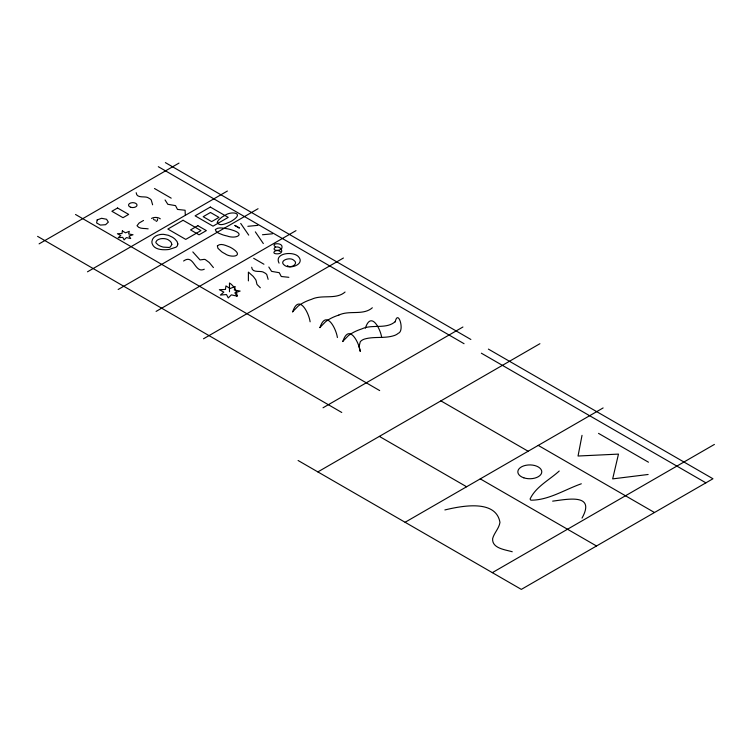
<?xml version="1.0" encoding="UTF-8"?>
<svg xmlns="http://www.w3.org/2000/svg" width="752" height="752" viewBox="0 0 752 752"><rect width="100%" height="100%" fill="white"/><g stroke="black" fill="none" stroke-linecap="round" stroke-linejoin="round"><path stroke-width="1.13" d="M152.618 204.798L151.265 200.041A11.43 6.599 0 0 0 149.864 198.735L147.665 197.513A6.129 3.534 0 0 0 145.813 197.052C142.335 196.573 136.507 197.748 136.187 192.709M268.126 279.34L266.772 274.593A11.43 6.599 0 0 0 265.371 273.277L263.172 272.064A6.129 3.534 0 0 0 261.32 271.594C257.842 271.115 252.014 272.299 251.694 267.251M582.02 435.352L578.044 456.022L618.473 454.105L612.673 478.883L648.139 474.484M395.204 321.884C398.099 308.517 405.018 331.059 398.24 333.305A12.746 7.36 0 0 1 394.527 335.458C384.78 338.842 374.111 336.144 364.297 339.124A10.237 5.913 0 0 0 360.246 341.822L359.024 346.672L360.255 351.428C358.911 342.075 348.872 322.871 342.799 341.577M582.02 518.09C596.026 492.964 566.876 499.394 552.654 501.142M292.66 311.948C298.732 293.242 308.781 312.447 310.115 321.8M319.938 327.693C326.011 308.997 336.05 328.201 337.394 337.545M365.369 328.145C371.027 310.708 380.39 328.615 381.64 337.328M292.66 311.713L298.309 305.961A42.065 24.29 0 0 1 311.535 299.324C322.091 294.22 335.956 300.01 345.065 292.03M319.938 327.468L325.588 321.706A42.065 24.29 0 0 1 338.814 315.079M342.799 341.342L348.449 335.589A42.065 24.29 0 0 1 361.674 328.953C372.231 323.849 386.096 329.639 395.195 321.659M372.334 307.775C363.235 315.755 349.37 309.965 338.814 315.079M559.215 471.034C549.458 479.936 535.809 486.723 530.066 499.027L530.827 500.183C548.603 500.324 564.855 489.514 581.315 483.79M183.601 261.01C194.063 253.433 194.477 273.944 204.281 269.216M39.095 243.864L179.014 163.09M87.486 271.81L227.405 191.027M118.139 289.501L258.058 208.718M156.087 311.413L296.006 230.638M203.501 338.785L343.42 258.011M323.012 407.791L462.931 327.007M317.852 471.908L539.917 343.702M405.093 522.273L603.123 407.941M492.325 572.648L714.4 444.432M143.51 220.468L139.111 223.015L137.033 225.713C139.148 229.219 144.638 228.166 148.163 228.852M444.874 509.941C460.882 506.115 495.906 498.877 499.958 522.377C499.102 528.412 494.196 532.783 492.645 538.573C491.77 548.434 505.382 549.693 512.244 551.752M247.859 226.314L257.842 225.356M262.476 234.756L272.45 233.797M288.862 277.319L281.257 276.492L279.274 272.694L271.594 271.369L268.821 267.026M237.059 296.138L231.353 294.85L228.279 297.914L226.465 294.53L220.402 295.057L223.842 292.124L219.358 289.717L225.468 289.445L225.938 285.92L230.112 288.505L235.179 286.521L234.286 290.018L240.132 291.071L234.831 292.838L237.059 296.138A10.744 6.204 60 0 0 229.482 282.996L229.482 291.757M275.317 246.712C270.1 243.253 282.263 242.163 282.047 246.919C282.62 251.553 270.955 251.309 274.856 247.53C280.129 244.663 285.581 253.067 278.024 253.828C269.601 254.326 275.918 248.075 280.383 251.61M488.377 349.097L712.962 478.761L521.333 589.389L298.093 460.497M481.365 353.205L705.893 482.84M598.526 433.368L648.45 462.189M235.075 225.421L239.399 227.912M234.84 225.553L239.174 228.044M154.489 188.508L171.202 198.161M253.668 258.303L263.933 264.234M538.235 445.4L654.484 512.516M440.888 400.872L528.13 451.238M480.265 478.874L596.515 545.99M379.365 436.395L466.607 486.76M165.365 162.611L470.865 339.472M158.305 166.69L464.059 343.702M75.52 214.48L379.685 390.579M37.6 236.372L341.765 412.472M260.333 287.772L257.156 284.604A1.993 1.156 60 0 1 256.864 284.012L256.159 280.806A3.939 2.275 60 0 0 255.727 279.706L253.245 276.426L248.395 272.111L248.395 280.881M279.058 263.144C273.822 253.086 292.96 250.924 298.375 256.564C305.359 264.074 290.573 269.479 284.886 265.578C277.714 260.841 290.009 256.47 293.788 260.267C299.446 263.933 290.009 268.906 287.367 265.578M192.822 251.92L200.023 259.929L204.187 259.365A6.975 4.023 60 0 1 205.334 259.609L209.244 262.495L213.408 267.562M255.332 231.851L263.332 243.563M240.715 223.419L248.724 235.122M165.055 199.957L167.828 204.3L175.517 205.625L177.5 209.423L185.105 210.25L185.265 214.734M155.579 220.167A2.181 1.26 0 0 1 153.455 218.992M157.309 218.917A3.835 2.218 0 0 1 156.143 221.445M151.528 218.409A5.706 3.29 0 0 1 160.308 218.823M171.813 244.466L170.366 246.929A3.976 2.294 0 0 1 169.031 247.446L163.24 247.107A16.591 9.579 0 0 1 158.202 245.02L155.984 242.849A4.728 2.726 0 0 1 155.927 241.975L156.783 240.612A7.576 4.371 0 0 1 158.982 239.277L159.791 238.995A6.74 3.892 0 0 1 161.135 238.704A7.614 4.399 0 0 1 168.175 239.747L170.215 241.26A13.386 7.727 0 0 1 171.456 243.046L171.813 244.466M217.29 222.348C219.076 227.076 226.465 223.288 229.792 222.028A28.971 16.732 0 0 0 233.158 220.082C244.381 212.506 230.61 210.992 225.017 215.382A28.971 16.732 0 0 0 221.652 217.328L218.362 220.214L217.29 222.348M177.848 243.939L177.406 245.669A8.347 4.813 0 0 1 175.977 247.192L169.059 249.448A19.684 11.365 0 0 1 164.82 249.739C160.12 249.805 153.831 248.874 152.177 243.695A18.462 10.66 0 0 1 151.932 241.392C152.289 237.491 156.275 235.273 159.762 234.624A9.344 5.396 0 0 1 163.682 234.361L168.392 235.301L172.311 237.153A23.735 13.705 0 0 1 175.122 239.258L177.096 241.599L177.848 243.939M122.36 230.883L122.012 233.524L117.425 233.731L120.79 235.536L118.205 237.735L122.755 237.341L124.118 239.879L126.421 237.585L130.707 238.544L129.034 236.072L133.01 234.746L128.62 233.957L129.297 231.334L125.49 232.819L122.36 230.883M97.158 219.932L96.623 222.949L100.373 225.074L105.59 224.707L108.344 222.122L106.558 219.264L101.576 218.296L97.158 219.932M217.375 245.913L217.939 248.301L221.652 251.76A28.971 16.732 0 0 0 225.017 253.706C230.61 258.096 244.381 256.582 233.158 249.006A28.971 16.732 0 0 0 229.792 247.06C226.183 245.707 220.656 242.689 217.375 245.913M215.373 229.51C215.655 232.847 220.28 233.665 222.818 234.85A28.971 16.732 0 0 0 227.123 236.006C235.912 239.371 246.299 234.173 231.992 229.99A28.971 16.732 0 0 0 227.677 228.824C223.795 228.382 218.635 226.672 215.373 229.51M117.566 208.003L111.888 211.274L122.999 217.695L128.677 214.414L117.566 208.003M183.065 220.28L167.856 229.059L185.744 239.39L200.953 230.601L183.065 220.28M210.325 207.054L195.116 215.833L213.013 226.164L228.223 217.384L210.325 207.054M210.475 212.478L203.172 216.698L211.669 221.605L218.973 217.384L210.475 212.478M197.851 225.694L190.547 229.915L199.045 234.821L206.358 230.601L197.851 225.694M523.815 477.821A11.976 6.918 0 0 0 541.778 471.833A11.976 6.918 0 0 0 523.815 465.845A11.976 6.918 0 0 0 523.815 477.821M130.651 207.242A4.258 2.463 0 0 0 137.033 205.117A4.258 2.463 0 0 0 130.651 202.984A4.258 2.463 0 0 0 130.651 207.242"/></g></svg>
